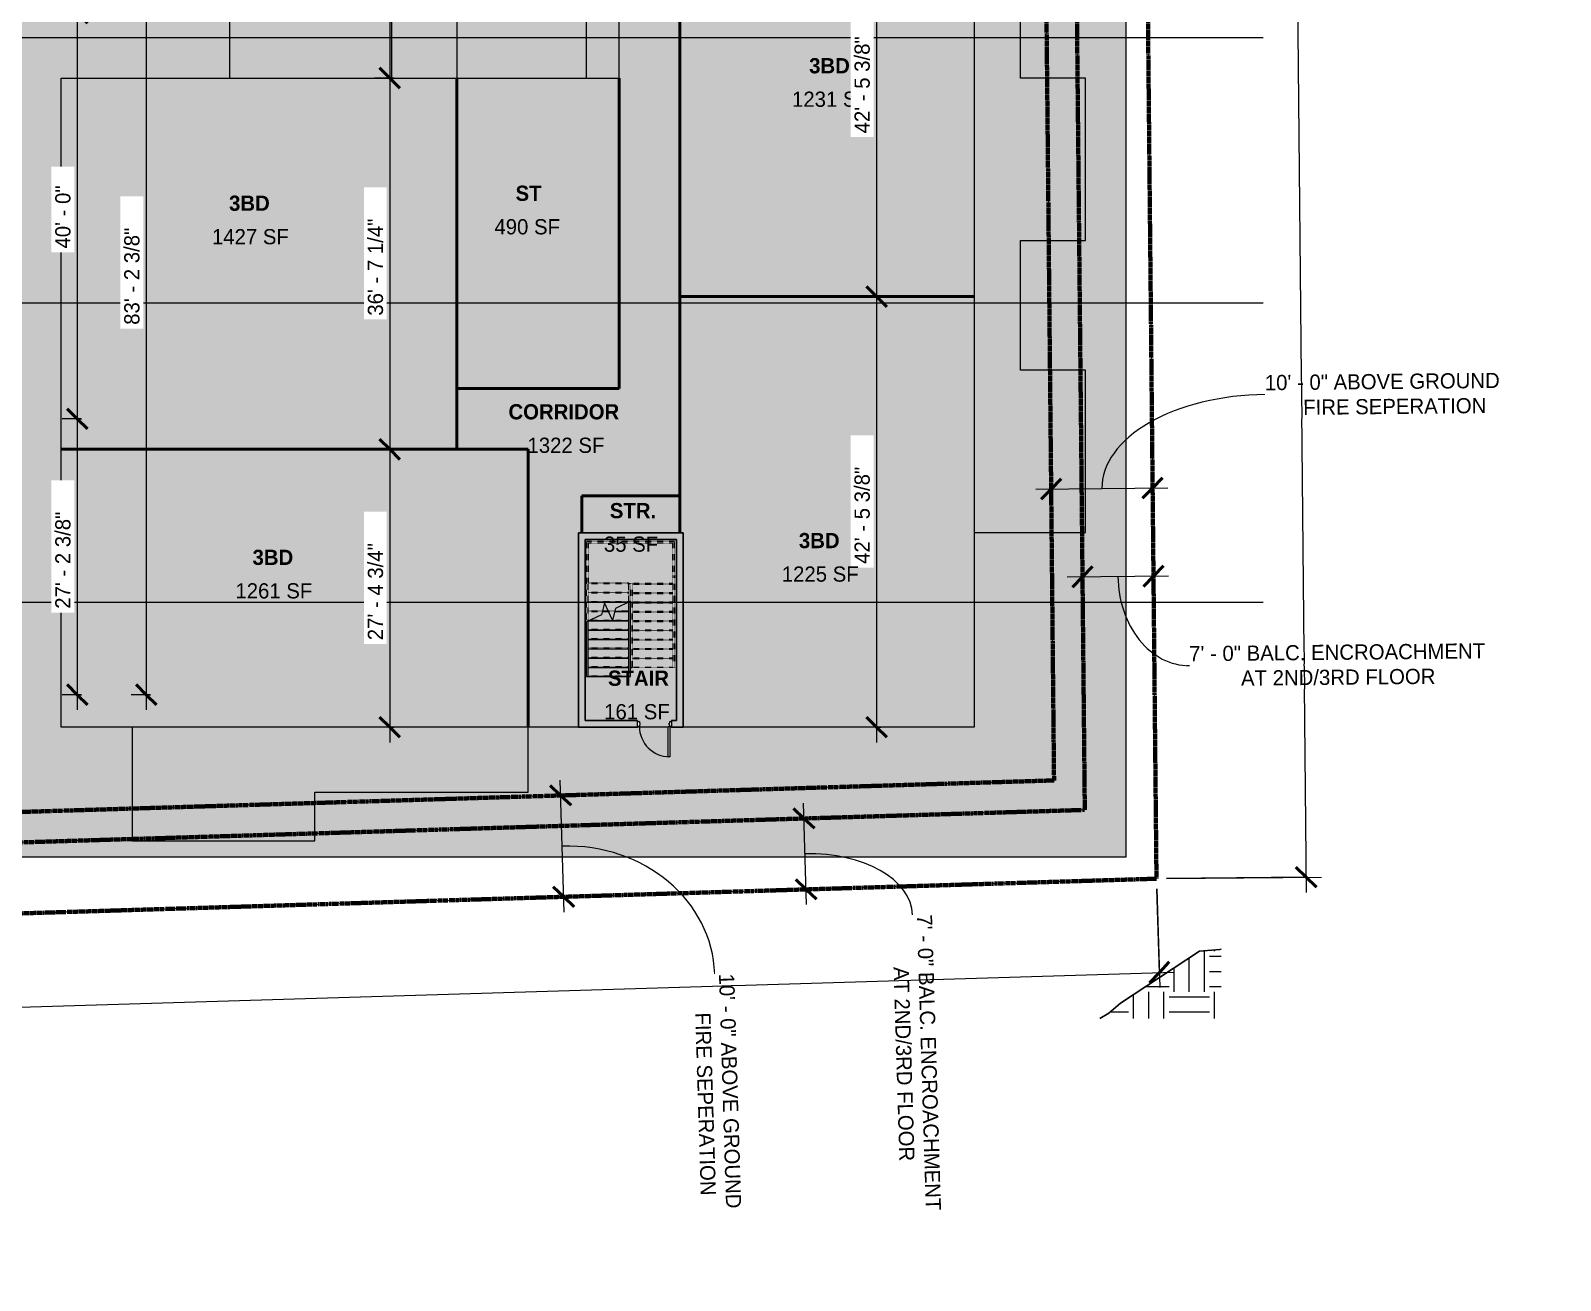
# Model space of a CAD drawing. Header units: inches. Extents: x -4501 to -113, y 9396 to 12816.
# Drawn here: x -1923 to -113, y 9396 to 10875 of the extents above; entities that cross this region are included whole.
import ezdxf

# ---------------------------------------------------------------- set-up
doc = ezdxf.new("R2010")
doc.units = ezdxf.units.IN
doc.header["$MEASUREMENT"] = 0
for name, pattern in [('Double Dash 3_8_', [1, 0.375, -0.125, 0.125, -0.125, 0.125, -0.125]), ('Grid Line 1_2_', [0.875, 0.5, -0.125, 0.125, -0.125]), ('Overhead 1_16_', [0.101562, 0.0625, -0.039062])]:
    doc.linetypes.add(name, pattern=pattern)
for name, color, linetype, lineweight in [('0-1', 7, 'Continuous', 5), ('0-2', 254, 'Continuous', 9), ('A-ANNO-DIMS', 211, 'Continuous', 9), ('A-ANNO-DIMS-192', 211, 'Continuous', 9), ('A-AREA-1', 213, 'Continuous', 50), ('A-AREA-IDEN', 2, 'Continuous', 9), ('A-AREA-PATT-1', 50, 'Continuous', 9), ('A-DOOR-1', 133, 'Continuous', 13), ('A-DOOR-2', 53, 'Continuous', 9), ('A-DOOR-FRAM-1', 133, 'Continuous', 13), ('A-FLOR-1', 10, 'Continuous', 5), ('A-FLOR-2', 243, 'Continuous', 5), ('A-FLOR-3', 9, 'Continuous', 5), ('A-FLOR-4', 53, 'Continuous', 9), ('A-WALL-1', 23, 'Continuous', 9), ('A-WALL-2', 253, 'Continuous', 25), ('C-PROP-LINE', 91, 'Double Dash 3_8_', 70), ('C-TOPO', 7, 'Continuous', 9), ('C-TOPO-1', 250, 'Continuous', 25), ('S-GRID-1', 1, 'Grid Line 1_2_', 9), ('S-STRS-1', 8, 'Continuous', 9), ('S-STRS-2', 55, 'Continuous', 5), ('S-STRS-3', 53, 'Continuous', 9), ('S-STRS-4', 53, 'Overhead 1_16_', 9), ('S-STRS-MBND-1', 53, 'Overhead 1_16_', 9), ('S-STRS-MBND-2', 53, 'Continuous', 9)]:
    doc.layers.add(name, color=color, linetype=linetype, lineweight=lineweight)
doc.layers.add('A-AREA-PATT-2', color=7, linetype='Continuous', lineweight=9, transparency=0.9)
doc.layers.add('A-AREA-PATT-3', color=50, linetype='Continuous', lineweight=9, transparency=0.9)
doc.styles.add('Century Gothic', font='ufonts.com_century-gothic.ttf', dxfattribs={"height": 18})
doc.styles.add('Century Gothic_B', font='GOTHICB.TTF', dxfattribs={"height": 18})
doc.dimstyles.new('OD__1_8__Tol__', dxfattribs={"dimscale": 12, "dimtxt": 18.795029, "dimasz": 2, "dimexe": 1.5, "dimexo": 1, "dimgap": 0.25, "dimtad": 1, "dimdec": 3, "dimrnd": 0.125, "dimzin": 3, "dimdsep": 46, "dimlunit": 4, "dimtxsty": 'Century Gothic', "dimblk1": 'OBLIQUE', "dimblk2": 'OBLIQUE', "dimsah": 1, "dimcen": 0.09, "dimdle": 1.5, "dimazin": 0, "dimtfac": 1, "dimtdec": 4, "dimtix": 1, "dimtmove": 0, "dimatfit": 3, "dimfxl": 1, "dimtvp": 1, "dimtfill": 1, "dimfrac": 2, "dimtolj": 1, "dimtzin": 0, "dimarcsym": 2})
doc.dimstyles.new('OD__1_8__Tol___1', dxfattribs={"dimscale": 12, "dimtxt": 18.795029, "dimasz": 2, "dimexe": 1.5, "dimexo": 1, "dimgap": 0.25, "dimtad": 1, "dimdec": 3, "dimrnd": 0.125, "dimzin": 3, "dimdsep": 46, "dimlunit": 4, "dimtxsty": 'Century Gothic', "dimblk1": 'OBLIQUE', "dimblk2": 'OBLIQUE', "dimsah": 1, "dimcen": 0.09, "dimdle": 1.5, "dimazin": 0, "dimtfac": 1, "dimtdec": 4, "dimtix": 1, "dimtmove": 1, "dimatfit": 3, "dimfxl": 1, "dimtvp": 1, "dimtfill": 1, "dimfrac": 2, "dimtolj": 1, "dimtzin": 0, "dimarcsym": 2})

# ---------------------------------------------------------------- blocks, each defined once
blk = doc.blocks.new('1750 Ox - Topography_rvt-1-FLOOR PLAN - 1ST FLOOR')
at = {"layer": 'C-TOPO'}
h = blk.add_hatch(dxfattribs=at)
h.set_pattern_fill('FP_1', color=256, style=0, pattern_type=2)
h.set_pattern_definition([(0, (0, 0), (48, 48), [48, -48]), (0, (0, 18), (48, 48), [48, -48]), (0, (0, 36), (48, 48), [48, -48]), (90, (6, 42), (-48, 48), [48, -48]), (90, (24, 42), (-48, 48), [48, -48]), (90, (42, 42), (-48, 48), [48, -48])])
h.paths.add_polyline_path([(-532.6, 9706.2), (-514.4, 9706.2), (-514.4, 9788.3), (-515.8, 9788.1), (-539.9, 9786), (-633.2, 9724.5), (-647, 9712.5), (-657.9, 9706.2), (-576.9, 9706.2)], flags=0)
for p, q in [((-633.2, 9724.5), (-539.9, 9786)), ((-515.8, 9788.1), (-539.9, 9786)), ((-514.4, 9788.3), (-515.8, 9788.1)), ((-647, 9712.5), (-633.2, 9724.5)), ((-647, 9712.5), (-657.9, 9706.2))]:
    blk.add_line(p, q, dxfattribs=at)
at = {"layer": 'C-TOPO-1'}
for p, q in [((-539.9, 9786), (-633.2, 9724.5)), ((-515.8, 9788.1), (-539.9, 9786)), ((-514.4, 9788.3), (-515.8, 9788.1)), ((-633.2, 9724.5), (-647, 9712.5)), ((-647, 9712.5), (-657.9, 9706.2))]:
    blk.add_line(p, q, dxfattribs=at)
blk = doc.blocks.new('Door-Passage-Single-Full_Lite - 1-1663330-FLOOR PLAN - 1ST FLOOR')
at = {"layer": 'A-DOOR-1'}
for p, q in [((16.25, -3.25), (18, -3.25)), ((16.25, -39.25), (16.25, -3.25)), ((18, -3.25), (18, -39.25)), ((18, -39.25), (16.25, -39.25))]:
    blk.add_line(p, q, dxfattribs=at)
at = {"layer": 'A-DOOR-2'}
blk.add_arc((18, -3.25), 36, 180, 270, dxfattribs=at)
at = {"layer": 'A-DOOR-FRAM-1'}
for p, q in [((-20, 2.5), (-18, 2.5)), ((-20, -3.25), (-20, 2.5)), ((-18, 2.5), (-18, 0.5625)), ((-18, 0.5625), (-17.375, 0.5625)), ((-17.375, 0.5625), (-17.375, -1.3125)), ((17.375, 0.5625), (18, 0.5625)), ((17.375, -1.3125), (17.375, 0.5625)), ((18, 2.5), (20, 2.5)), ((18, 0.5625), (18, 2.5)), ((20, 2.5), (20, -3.25)), ((-18, -3.25), (-20, -3.25)), ((-18, -1.3125), (-18, -3.25)), ((-17.375, -1.3125), (-18, -1.3125)), ((18, -1.3125), (17.375, -1.3125)), ((18, -3.25), (18, -1.3125)), ((20, -3.25), (18, -3.25))]:
    blk.add_line(p, q, dxfattribs=at)
blk = doc.blocks.new('1750 Ox - 2nd Phase_rvt-1-FLOOR PLAN - 1ST FLOOR')
at = {"layer": 'A-AREA-PATT-1'}
for points in [[(-1154.7, 10560.4), (-806.7, 10560.4), (-806.7, 11069.8), (-1154.7, 11069.8), (-1154.7, 10627)], [(-1447, 10379.8), (-1418.7, 10379.8), (-1418.7, 10819), (-1886.7, 10819), (-1886.7, 10379.8), (-1586.7, 10379.8)], [(-1334.3, 10451.8), (-1226.7, 10451.8), (-1226.7, 10819), (-1418.7, 10819), (-1418.7, 10451.8)], [(-806.7, 10051), (-806.7, 10560.4), (-1154.7, 10560.4), (-1154.7, 10281), (-1150.7, 10281), (-1150.7, 10051), (-980.7, 10051)], [(-1886.7, 10051), (-1334.3, 10051), (-1334.3, 10379.8), (-1886.7, 10379.8), (-1886.7, 10080.9)]]:
    blk.add_hatch(color=256, dxfattribs=at).paths.add_polyline_path(points, flags=0)
at = {"layer": 'A-AREA-PATT-2'}
blk.add_hatch(color=256, dxfattribs=at).paths.add_polyline_path([(-1270.7, 10281), (-1154.7, 10281), (-1154.7, 10324.6), (-1270.7, 10324.6)], flags=0)
h = blk.add_hatch(color=256, dxfattribs=at)
h.paths.add_polyline_path([(-1167.3, 10055), (-1167.3, 10055.8), (-1166.7, 10055.8), (-1166.7, 10057.7), (-1164.7, 10057.7), (-1164.7, 10059), (-1158.7, 10059), (-1158.7, 10273), (-1266.7, 10273), (-1266.7, 10059), (-1204.7, 10059), (-1204.7, 10057.7), (-1202.7, 10057.7), (-1202.7, 10055.8), (-1202.1, 10055.8), (-1202.1, 10055), (-1167.6, 10055)], flags=0)
h.paths.add_polyline_path([(-1262.8, 10110.8), (-1265.2, 10110.8), (-1265.2, 10175.7), (-1247.3, 10184), (-1243.9, 10198), (-1234.4, 10177.6), (-1231, 10191.6), (-1213.2, 10199.9), (-1213.2, 10110.8), (-1215.2, 10110.8)], flags=0)
at = {"layer": 'A-AREA-PATT-3'}
blk.add_hatch(color=256, dxfattribs=at).paths.add_polyline_path([(-1334.3, 10051), (-1274.7, 10051), (-1274.7, 10281), (-1270.7, 10281), (-1270.7, 10324.6), (-1154.7, 10324.6), (-1154.7, 11858.6), (-1274.7, 11858.6), (-1274.7, 11896.6), (-1350.3, 11896.6), (-1350.3, 11719), (-1466.7, 11719), (-1466.7, 11647), (-1322.7, 11647), (-1322.7, 11582.6), (-1226.7, 11582.6), (-1226.7, 10451.8), (-1418.7, 10451.8), (-1418.7, 10379.8), (-1334.3, 10379.8), (-1334.3, 10059)], flags=0)
at = {"layer": 'A-FLOR-1'}
h = blk.add_hatch(color=256, dxfattribs=at)
h.paths.add_polyline_path([(-1202.7, 10051), (-1168.5, 10051), (-1168.5, 10052), (-1166.7, 10052), (-1166.7, 10053.9), (-1167.3, 10053.9), (-1167.3, 10055), (-1202.1, 10055), (-1202.1, 10053.9), (-1202.7, 10053.9), (-1202.7, 10052), (-1204.7, 10052), (-1204.7, 10051)], flags=0)
h.paths.add_polyline_path([(-1166.7, 10051), (-1164.7, 10051), (-1164.7, 10052), (-1166.7, 10052)], flags=0)
h.paths.add_polyline_path([(-1202.1, 12084.6), (-1167.3, 12084.6), (-1167.3, 12085.7), (-1166.7, 12085.7), (-1166.7, 12087.6), (-1168.5, 12087.6), (-1168.5, 12088.6), (-1204.7, 12088.6), (-1204.7, 12087.6), (-1202.7, 12087.6), (-1202.7, 12085.7), (-1202.1, 12085.7)], flags=0)
h.paths.add_polyline_path([(-1166.7, 12087.6), (-1164.7, 12087.6), (-1164.7, 12088.6), (-1166.7, 12088.6)], flags=0)
at = {"layer": 'A-FLOR-2'}
h = blk.add_hatch(color=256, dxfattribs=at)
h.paths.add_polyline_path([(-1800.8, 9916.4), (-1586.7, 9916.4), (-1586.7, 9974.2), (-1334.3, 9974.2), (-1334.3, 10051), (-1802.7, 10051), (-1802.7, 9916.4)], flags=0)
h.paths.add_polyline_path([(-674.9, 10281.4), (-674.9, 10473.4), (-751.7, 10473.4), (-751.7, 10627), (-674.9, 10627), (-674.9, 10819), (-751.7, 10819), (-751.7, 11068.4), (-674.9, 11068.4), (-674.9, 11260.4), (-751.7, 11260.4), (-751.7, 11579.2), (-674.9, 11579.2), (-674.9, 11771.2), (-806.7, 11771.2), (-806.7, 10281.4), (-751.7, 10281.4)], flags=0)
h.paths.add_polyline_path([(-1687.5, 10819), (-1495.5, 10819), (-1495.5, 10931.7), (-1687.5, 10931.7)], flags=0)
h.paths.add_polyline_path([(-1265.1, 10819), (-1265.1, 10931.7), (-1418.7, 10931.7), (-1418.7, 10819)], flags=0)
h.paths.add_polyline_path([(-1514.7, 11164.6), (-1322.7, 11164.6), (-1322.7, 11277.3), (-1514.7, 11277.3)], flags=0)
h.paths.add_polyline_path([(-1166.7, 12088.6), (-711.9, 12088.6), (-711.9, 12220.4), (-903.9, 12220.4), (-903.9, 12143.6), (-1274.7, 12143.6), (-1274.7, 12088.6), (-1168.5, 12088.6), (-1168.5, 12123.6), (-1166.7, 12123.6), (-1166.7, 12104.6)], flags=0)
h.paths.add_polyline_path([(-1743.9, 12088.6), (-1551.9, 12088.6), (-1551.9, 12220.4), (-1743.9, 12220.4), (-1743.9, 12117.4)], flags=0)
at = {"layer": 'A-FLOR-3'}
h = blk.add_hatch(color=256, dxfattribs=at)
h.paths.add_polyline_path([(-1913.3, 9897.4), (-626.7, 9897.4), (-626.7, 12088.6), (-806.7, 12088.6), (-806.7, 11771.2), (-674.9, 11771.2), (-674.9, 11579.2), (-751.7, 11579.2), (-751.7, 11260.4), (-674.9, 11260.4), (-674.9, 11068.4), (-751.7, 11068.4), (-751.7, 10819), (-674.9, 10819), (-674.9, 10627), (-751.7, 10627), (-751.7, 10473.4), (-674.9, 10473.4), (-674.9, 10281.4), (-806.7, 10281.4), (-806.7, 10051), (-1166.7, 10051), (-1166.7, 10016), (-1168.5, 10016), (-1168.5, 10051), (-1334.3, 10051), (-1334.3, 9974.2), (-1586.7, 9974.2), (-1586.7, 9916.4), (-1802.7, 9916.4), (-1802.7, 10051), (-1886.7, 10051), (-1886.7, 10819), (-1687.5, 10819), (-1687.5, 10931.7), (-1495.5, 10931.7), (-1495.5, 10819), (-1418.7, 10819), (-1418.7, 10931.7), (-1265.1, 10931.7), (-1265.1, 10819), (-1226.7, 10819), (-1226.7, 11279.8), (-1886.7, 11279.8), (-1886.7, 12088.6), (-1941.2, 12088.6), (-1941.2, 9897.4)], flags=0)
h.paths.add_polyline_path([(-1322.7, 11164.6), (-1514.7, 11164.6), (-1514.7, 11277.3), (-1322.7, 11277.3)], flags=0)
at = {"layer": 'A-WALL-1'}
for points in [[(-1266.7, 10059), (-1266.7, 10281), (-1274.7, 10281), (-1274.7, 10059)], [(-1213.8, 10273), (-1150.7, 10273), (-1150.7, 10281), (-1266.7, 10281), (-1266.7, 10273)], [(-1150.7, 10059), (-1150.7, 10273), (-1158.7, 10273), (-1158.7, 10059)]]:
    blk.add_hatch(color=256, dxfattribs=at).paths.add_polyline_path(points, flags=0)
h = blk.add_hatch(color=256, dxfattribs=at)
h.paths.add_polyline_path([(-1150.7, 10051), (-1150.7, 10059), (-1164.7, 10059), (-1164.7, 10051), (-1158.7, 10051)], flags=0)
h.paths.add_polyline_path([(-1266.7, 10051), (-1204.7, 10051), (-1204.7, 10059), (-1274.7, 10059), (-1274.7, 10051)], flags=0)
at = {"layer": 'S-STRS-1'}
blk.add_hatch(color=256, dxfattribs=at).paths.add_polyline_path([(-1265.2, 10110.8), (-1263.2, 10110.8), (-1263.2, 10176.6), (-1265.2, 10175.7), (-1265.2, 10121.8)], flags=0)
at = {"layer": 'S-STRS-2'}
h = blk.add_hatch(color=256, dxfattribs=at)
h.paths.add_polyline_path([(-1231, 10187.8), (-1215.2, 10187.8), (-1215.2, 10198.8), (-1215.6, 10198.8), (-1231, 10191.6), (-1231.9, 10187.8)], flags=0)
h.paths.add_polyline_path([(-1243.9, 10187.8), (-1239.2, 10187.8), (-1243.9, 10198), (-1246.4, 10187.8)], flags=0)
for points in [[(-1215.2, 10198.8), (-1215.2, 10199), (-1215.6, 10198.8)], [(-1213.8, 10110.8), (-1213.2, 10110.8), (-1213.2, 10199.9), (-1215.2, 10199), (-1215.2, 10110.8)], [(-1263.2, 10165.8), (-1215.2, 10165.8), (-1215.2, 10176.8), (-1262.8, 10176.8), (-1263.2, 10176.6), (-1263.2, 10168.6)], [(-1231.9, 10176.8), (-1215.2, 10176.8), (-1215.2, 10187.8), (-1231.9, 10187.8), (-1234.4, 10177.6), (-1239.2, 10187.8), (-1246.4, 10187.8), (-1247.3, 10184), (-1262.8, 10176.8), (-1234, 10176.8)], [(-1215.2, 10154.8), (-1215.2, 10165.8), (-1263.2, 10165.8), (-1263.2, 10154.8), (-1262.8, 10154.8)], [(-1262.8, 10143.8), (-1215.2, 10143.8), (-1215.2, 10154.8), (-1263.2, 10154.8), (-1263.2, 10143.8)], [(-1262.8, 10132.8), (-1215.2, 10132.8), (-1215.2, 10143.8), (-1263.2, 10143.8), (-1263.2, 10132.8)], [(-1262.8, 10121.8), (-1215.2, 10121.8), (-1215.2, 10132.8), (-1263.2, 10132.8), (-1263.2, 10121.8)], [(-1262.8, 10110.8), (-1215.2, 10110.8), (-1215.2, 10121.8), (-1263.2, 10121.8), (-1263.2, 10110.8)]]:
    blk.add_hatch(color=256, dxfattribs=at).paths.add_polyline_path(points, flags=0)
at = {"layer": 'A-AREA-1'}
for p, q in [((-1154.7, 10480.6), (-1154.7, 11032.6)), ((-1418.7, 10379.8), (-1418.7, 10819)), ((-1226.7, 10819), (-1226.7, 10451.8)), ((-806.7, 10560.4), (-1154.7, 10560.4)), ((-1154.7, 10281), (-1154.7, 10480.6)), ((-1226.7, 10451.8), (-1418.7, 10451.8)), ((-1886.7, 10379.8), (-1334.3, 10379.8)), ((-1334.3, 10379.8), (-1334.3, 10051)), ((-1270.7, 10281), (-1270.7, 10324.6)), ((-1270.7, 10324.6), (-1154.7, 10324.6))]:
    blk.add_line(p, q, dxfattribs=at)
at = {"layer": 'A-FLOR-4'}
for p, q in [((-626.7, 9897.4), (-626.7, 12088.6)), ((-806.7, 11771.2), (-806.7, 10281.4)), ((-1226.7, 10819), (-1226.7, 11279.8)), ((-751.7, 10819), (-751.7, 11068.4)), ((-1687.5, 10931.7), (-1687.5, 10819)), ((-1495.5, 10819), (-1495.5, 10931.7)), ((-1418.7, 10931.7), (-1418.7, 10819)), ((-1265.1, 10819), (-1265.1, 10931.7)), ((-1886.7, 10051), (-1886.7, 10819)), ((-1886.7, 10819), (-1687.5, 10819)), ((-1687.5, 10819), (-1495.5, 10819)), ((-1495.5, 10819), (-1418.7, 10819)), ((-1418.7, 10819), (-1265.1, 10819)), ((-1265.1, 10819), (-1226.7, 10819)), ((-674.9, 10819), (-751.7, 10819)), ((-674.9, 10627), (-674.9, 10819)), ((-751.7, 10473.4), (-751.7, 10627)), ((-751.7, 10627), (-674.9, 10627)), ((-674.9, 10473.4), (-751.7, 10473.4)), ((-674.9, 10281.4), (-674.9, 10473.4)), ((-806.7, 10281.4), (-674.9, 10281.4)), ((-806.7, 10281.4), (-806.7, 10051)), ((-1802.7, 10051), (-1886.7, 10051)), ((-1334.3, 10051), (-1802.7, 10051)), ((-1802.7, 10051), (-1802.7, 9916.4)), ((-1334.3, 9974.2), (-1334.3, 10051)), ((-1274.7, 10051), (-1334.3, 10051)), ((-1168.5, 10051), (-1204.7, 10051)), ((-1164.7, 10051), (-1166.7, 10051)), ((-806.7, 10051), (-1150.7, 10051)), ((-1586.7, 9916.4), (-1586.7, 9974.2)), ((-1586.7, 9974.2), (-1334.3, 9974.2)), ((-1802.7, 9916.4), (-1586.7, 9916.4)), ((-1941.2, 9897.4), (-626.7, 9897.4))]:
    blk.add_line(p, q, dxfattribs=at)
at = {"layer": 'A-WALL-2'}
for p, q in [((-1274.7, 10281), (-1274.7, 10059)), ((-1266.7, 10281), (-1274.7, 10281)), ((-1150.7, 10281), (-1266.7, 10281)), ((-1266.7, 10059), (-1266.7, 10273)), ((-1266.7, 10273), (-1158.7, 10273)), ((-1158.7, 10273), (-1158.7, 10059)), ((-1150.7, 10273), (-1150.7, 10281)), ((-1150.7, 10059), (-1150.7, 10273)), ((-1274.7, 10059), (-1274.7, 10051)), ((-1274.7, 10051), (-1204.7, 10051)), ((-1204.7, 10059), (-1266.7, 10059)), ((-1204.7, 10057.7), (-1204.7, 10059)), ((-1204.7, 10051), (-1204.7, 10052)), ((-1158.7, 10059), (-1164.7, 10059)), ((-1164.7, 10059), (-1164.7, 10057.7)), ((-1164.7, 10052), (-1164.7, 10051)), ((-1164.7, 10051), (-1150.7, 10051)), ((-1150.7, 10051), (-1150.7, 10059))]:
    blk.add_line(p, q, dxfattribs=at)
at = {"layer": 'S-STRS-3'}
for p, q in [((-1215.6, 10198.8), (-1215.2, 10198.8)), ((-1215.2, 10198.8), (-1215.2, 10199)), ((-1215.2, 10187.8), (-1215.2, 10198.8)), ((-1213.2, 10110.8), (-1213.2, 10199.9)), ((-1265.2, 10110.8), (-1265.2, 10175.7)), ((-1263.2, 10165.8), (-1263.2, 10176.6)), ((-1262.8, 10176.8), (-1215.2, 10176.8)), ((-1246.4, 10187.8), (-1239.2, 10187.8)), ((-1231.9, 10187.8), (-1215.2, 10187.8)), ((-1215.2, 10176.8), (-1215.2, 10187.8)), ((-1215.2, 10165.8), (-1215.2, 10176.8)), ((-1263.2, 10154.8), (-1263.2, 10165.8)), ((-1263.2, 10165.8), (-1215.2, 10165.8)), ((-1263.2, 10143.8), (-1263.2, 10154.8)), ((-1263.2, 10154.8), (-1215.2, 10154.8)), ((-1215.2, 10154.8), (-1215.2, 10165.8)), ((-1215.2, 10143.8), (-1215.2, 10154.8)), ((-1263.2, 10132.8), (-1263.2, 10143.8)), ((-1263.2, 10143.8), (-1215.2, 10143.8)), ((-1215.2, 10132.8), (-1215.2, 10143.8)), ((-1263.2, 10121.8), (-1263.2, 10132.8)), ((-1263.2, 10132.8), (-1215.2, 10132.8)), ((-1263.2, 10110.8), (-1263.2, 10121.8)), ((-1263.2, 10121.8), (-1215.2, 10121.8)), ((-1215.2, 10121.8), (-1215.2, 10132.8)), ((-1215.2, 10110.8), (-1215.2, 10121.8)), ((-1265.2, 10110.8), (-1263.2, 10110.8)), ((-1263.2, 10110.8), (-1215.2, 10110.8)), ((-1215.2, 10110.8), (-1213.2, 10110.8))]:
    blk.add_line(p, q, dxfattribs=at)
at = {"layer": 'S-STRS-4'}
for p, q in [((-1260.6, 10177.8), (-1234.5, 10177.8)), ((-1246.2, 10188.8), (-1239.6, 10188.8)), ((-1234.4, 10177.8), (-1215.2, 10177.8)), ((-1231.7, 10188.8), (-1215.2, 10188.8)), ((-1263.2, 10166.8), (-1215.2, 10166.8)), ((-1263.2, 10155.8), (-1215.2, 10155.8)), ((-1263.2, 10144.8), (-1215.2, 10144.8)), ((-1263.2, 10133.8), (-1215.2, 10133.8)), ((-1263.2, 10122.8), (-1215.2, 10122.8)), ((-1263.2, 10111.8), (-1215.2, 10111.8))]:
    blk.add_line(p, q, dxfattribs=at)
at = {"layer": 'S-STRS-MBND-1'}
for p, q in [((-1161.2, 10270.8), (-1265.2, 10270.8)), ((-1265.2, 10270.8), (-1265.2, 10222.1)), ((-1163.2, 10268.8), (-1263.2, 10268.8)), ((-1263.2, 10268.8), (-1263.2, 10222.1)), ((-1163.2, 10230.5), (-1163.2, 10268.8)), ((-1161.2, 10230.5), (-1161.2, 10270.8)), ((-1163.2, 10230.5), (-1163.2, 10121.8)), ((-1161.2, 10230.5), (-1161.2, 10121.8)), ((-1265.2, 10175.7), (-1265.2, 10222.1)), ((-1263.2, 10176.6), (-1263.2, 10222.1)), ((-1263.2, 10221.8), (-1215.2, 10221.8)), ((-1263.2, 10220.8), (-1215.2, 10220.8)), ((-1263.2, 10210.8), (-1215.2, 10210.8)), ((-1263.2, 10209.8), (-1215.2, 10209.8)), ((-1215.2, 10220.8), (-1215.2, 10218.8)), ((-1215.2, 10220.8), (-1213.2, 10220.8)), ((-1215.2, 10218.8), (-1215.2, 10220.8)), ((-1215.2, 10199), (-1215.2, 10218.8)), ((-1211.2, 10220.8), (-1213.2, 10220.8)), ((-1213.2, 10218.8), (-1213.2, 10121.8)), ((-1213.2, 10199.9), (-1213.2, 10218.8)), ((-1211.2, 10220.8), (-1211.2, 10121.8)), ((-1163.2, 10220.8), (-1211.2, 10220.8)), ((-1163.2, 10219.8), (-1211.2, 10219.8)), ((-1163.2, 10209.8), (-1211.2, 10209.8)), ((-1263.2, 10199.8), (-1215.2, 10199.8)), ((-1263.2, 10198.8), (-1215.6, 10198.8)), ((-1163.2, 10208.8), (-1211.2, 10208.8)), ((-1163.2, 10198.8), (-1211.2, 10198.8)), ((-1163.2, 10197.8), (-1211.2, 10197.8)), ((-1263.2, 10188.8), (-1246.2, 10188.8)), ((-1263.2, 10187.8), (-1246.4, 10187.8)), ((-1263.2, 10177.8), (-1260.6, 10177.8)), ((-1263.2, 10176.8), (-1262.8, 10176.8)), ((-1239.6, 10188.8), (-1231.7, 10188.8)), ((-1239.2, 10187.8), (-1231.9, 10187.8)), ((-1234.5, 10177.8), (-1234.4, 10177.8)), ((-1163.2, 10187.8), (-1211.2, 10187.8)), ((-1163.2, 10186.8), (-1211.2, 10186.8)), ((-1163.2, 10176.8), (-1211.2, 10176.8)), ((-1163.2, 10175.8), (-1211.2, 10175.8)), ((-1163.2, 10165.8), (-1211.2, 10165.8)), ((-1163.2, 10164.8), (-1211.2, 10164.8)), ((-1163.2, 10154.8), (-1211.2, 10154.8)), ((-1163.2, 10153.8), (-1211.2, 10153.8)), ((-1163.2, 10143.8), (-1211.2, 10143.8)), ((-1163.2, 10142.8), (-1211.2, 10142.8)), ((-1213.2, 10121.8), (-1211.2, 10121.8)), ((-1163.2, 10132.8), (-1211.2, 10132.8)), ((-1163.2, 10131.8), (-1211.2, 10131.8)), ((-1163.2, 10121.8), (-1211.2, 10121.8)), ((-1163.2, 10121.8), (-1161.2, 10121.8))]:
    blk.add_line(p, q, dxfattribs=at)
at = {"layer": 'S-STRS-MBND-2'}
for p, q in [((-1243.9, 10198), (-1247.3, 10184)), ((-1234.4, 10177.6), (-1243.9, 10198)), ((-1231, 10191.6), (-1234.4, 10177.6)), ((-1213.2, 10199.9), (-1231, 10191.6)), ((-1247.3, 10184), (-1265.2, 10175.7))]:
    blk.add_line(p, q, dxfattribs=at)
at = {"layer": '0-2'}
blk.add_blockref('Door-Passage-Single-Full_Lite - 1-1663330-FLOOR PLAN - 1ST FLOOR', (-1184.7, 10055.2), dxfattribs=at)
blk = doc.blocks.new('Family - ___-1749192-FLOOR PLAN - 1ST FLOOR')
at = {"layer": 'C-PROP-LINE'}
for p, q in [((-614.5, 12268.6), (-590.8, 9871.7)), ((-697.7, 12184.6), (-675.6, 9953.1)), ((-733.1, 12124.6), (-712, 9988)), ((-3866.8, 9891.7), (-712, 9988)), ((-3926.7, 9853.8), (-675.6, 9953.1)), ((-3986.6, 9768), (-590.8, 9871.7))]:
    blk.add_line(p, q, dxfattribs=at)
blk = doc.blocks.new('DIMBLOCK10-FLOOR PLAN - 1ST FLOOR')
at = {"layer": 'A-ANNO-DIMS-192', "lineweight": 50}
for p, q in [((-1786.1, 11087.8), (-1798.1, 11099.8)), ((-1786.1, 11087.8), (-1774.1, 11075.8)), ((-1786.1, 10089.4), (-1798.1, 10101.4)), ((-1786.1, 10089.4), (-1774.1, 10077.4))]:
    blk.add_line(p, q, dxfattribs=at)
at = {"layer": 'A-ANNO-DIMS-192'}
for p, q in [((-1781.1, 11087.8), (-1804.1, 11087.8)), ((-1786.1, 11087.8), (-1786.1, 10071.4)), ((-1786.1, 11087.8), (-1781.1, 11087.8)), ((-1781.1, 10089.4), (-1804.1, 10089.4)), ((-1786.1, 10089.4), (-1781.1, 10089.4))]:
    blk.add_line(p, q, dxfattribs=at)
at = {"layer": 'A-ANNO-DIMS-192', "color": 0, "insert": (-1812.2, 10527.1), "char_height": 18, "width": 147.496, "attachment_point": 1, "rotation": 90, "line_spacing_factor": 0.984502, "style": 'Century Gothic', "bg_fill": 3, "box_fill_scale": 1.25, "bg_fill_color": 256, "bg_fill_true_color": 13158600, "bg_fill_transparency": 0}
blk.add_mtext('83\' - 2 3/8"', dxfattribs=at)
blk = doc.blocks.new('_Oblique')
at = {"color": 0, "linetype": 'ByBlock', "lineweight": -2}
blk.add_line((-0.5, -0.5), (0.5, 0.5), dxfattribs=at)
blk = doc.blocks.new('DIMBLOCK14-FLOOR PLAN - 1ST FLOOR')
at = {"layer": 'A-ANNO-DIMS-192', "lineweight": 50}
for p, q in [((-1867.8, 10895.8), (-1879.8, 10907.8)), ((-1867.8, 10895.8), (-1855.8, 10883.8)), ((-1867.8, 10415.8), (-1879.8, 10427.8)), ((-1867.8, 10415.8), (-1855.8, 10403.8))]:
    blk.add_line(p, q, dxfattribs=at)
at = {"layer": 'A-ANNO-DIMS-192'}
for p, q in [((-1862.8, 10895.8), (-1885.8, 10895.8)), ((-1867.8, 10895.8), (-1867.8, 10415.8)), ((-1867.8, 10895.8), (-1862.8, 10895.8)), ((-1862.8, 10415.8), (-1885.8, 10415.8)), ((-1867.8, 10415.8), (-1862.8, 10415.8))]:
    blk.add_line(p, q, dxfattribs=at)
at = {"layer": 'A-ANNO-DIMS-192', "color": 0, "insert": (-1893.8, 10617.3), "char_height": 18, "width": 92.364, "attachment_point": 1, "rotation": 90, "line_spacing_factor": 0.984502, "style": 'Century Gothic', "bg_fill": 3, "box_fill_scale": 1.25, "bg_fill_color": 256, "bg_fill_true_color": 13158600, "bg_fill_transparency": 0}
blk.add_mtext('40\' - 0"', dxfattribs=at)
blk = doc.blocks.new('DIMBLOCK15-FLOOR PLAN - 1ST FLOOR')
at = {"layer": 'A-ANNO-DIMS-192', "lineweight": 50}
for p, q in [((-1867.8, 10415.8), (-1879.8, 10427.8)), ((-1867.8, 10415.8), (-1855.8, 10403.8)), ((-1867.8, 10089.4), (-1879.8, 10101.4)), ((-1867.8, 10089.4), (-1855.8, 10077.4))]:
    blk.add_line(p, q, dxfattribs=at)
at = {"layer": 'A-ANNO-DIMS-192'}
for p, q in [((-1862.8, 10415.8), (-1885.8, 10415.8)), ((-1867.8, 10415.8), (-1867.8, 10071.4)), ((-1867.8, 10415.8), (-1862.8, 10415.8)), ((-1862.8, 10089.4), (-1885.8, 10089.4)), ((-1867.8, 10089.4), (-1862.8, 10089.4))]:
    blk.add_line(p, q, dxfattribs=at)
at = {"layer": 'A-ANNO-DIMS-192', "color": 0, "insert": (-1893.8, 10191.1), "char_height": 18, "width": 147.496, "attachment_point": 1, "rotation": 90, "line_spacing_factor": 0.984502, "style": 'Century Gothic', "bg_fill": 3, "box_fill_scale": 1.25, "bg_fill_color": 256, "bg_fill_true_color": 13158600, "bg_fill_transparency": 0}
blk.add_mtext('27\' - 2 3/8"', dxfattribs=at)
blk = doc.blocks.new('DIMBLOCK16-FLOOR PLAN - 1ST FLOOR')
at = {"layer": 'A-ANNO-DIMS-192'}
for p, q in [((-1004.8, 9841), (-1008.5, 9961)), ((-1012.9, 9942.8), (-989.9, 9943.5)), ((-1007.9, 9943), (-1012.9, 9942.8)), ((-1010.3, 9858.9), (-987.4, 9859.6)), ((-1005.4, 9859), (-1010.3, 9858.9))]:
    blk.add_line(p, q, dxfattribs=at)
at = {"layer": 'A-ANNO-DIMS-192', "lineweight": 50}
for p, q in [((-1007.9, 9943), (-1020.3, 9954.6)), ((-1007.9, 9943), (-995.6, 9931.4)), ((-1005.4, 9859), (-1017.7, 9870.7)), ((-1005.4, 9859), (-993, 9847.4))]:
    blk.add_line(p, q, dxfattribs=at)
at = {"layer": 'A-ANNO-DIMS-192'}
blk.add_ellipse((-1004.3, 9825.1), major_axis=(124.9, 3.8), ratio=0.608086, start_param=0, end_param=1.570796, dxfattribs=at)
at = {"layer": 'A-ANNO-DIMS-192', "color": 0, "insert": (-884, 9767.7), "char_height": 18, "width": 281.746, "attachment_point": 1, "rotation": 271.7492, "line_spacing_factor": 0.984502, "style": 'Century Gothic', "bg_fill": 3, "box_fill_scale": 1.25, "bg_fill_color": 256, "bg_fill_true_color": 13158600, "bg_fill_transparency": 0}
blk.add_mtext('AT 2ND/3RD FLOOR', dxfattribs=at)
at = {"layer": 'A-ANNO-DIMS-192', "color": 0, "insert": (-856.4, 9829.6), "char_height": 18, "width": 428.169, "attachment_point": 1, "rotation": 271.7492, "line_spacing_factor": 0.984502, "style": 'Century Gothic', "bg_fill": 3, "box_fill_scale": 1.25, "bg_fill_color": 256, "bg_fill_true_color": 13158600, "bg_fill_transparency": 0}
blk.add_mtext('7\' - 0" BALC. ENCROACHMENT', dxfattribs=at)
blk = doc.blocks.new('DIMBLOCK17-FLOOR PLAN - 1ST FLOOR')
at = {"layer": 'A-ANNO-DIMS-192', "lineweight": 50}
for p, q in [((-1295.8, 9970.2), (-1308.2, 9981.8)), ((-1295.8, 9970.2), (-1283.4, 9958.6)), ((-1292.1, 9850.3), (-1304.5, 9861.9)), ((-1292.1, 9850.3), (-1279.8, 9838.6))]:
    blk.add_line(p, q, dxfattribs=at)
at = {"layer": 'A-ANNO-DIMS-192'}
for p, q in [((-1291.6, 9832.3), (-1296.4, 9988.2)), ((-1300.8, 9970.1), (-1277.8, 9970.8)), ((-1295.8, 9970.2), (-1300.8, 9970.1)), ((-1297.1, 9850.1), (-1274.2, 9850.8)), ((-1292.1, 9850.3), (-1297.1, 9850.1))]:
    blk.add_line(p, q, dxfattribs=at)
blk.add_ellipse((-1289.2, 9753.6), major_axis=(175.7, 5.4), ratio=0.891651, start_param=0, end_param=1.570796, dxfattribs=at)
at = {"layer": 'A-ANNO-DIMS-192', "color": 0, "insert": (-1118.6, 9713.7), "char_height": 18, "width": 236.996, "attachment_point": 1, "rotation": 271.7492, "line_spacing_factor": 0.984502, "style": 'Century Gothic', "bg_fill": 3, "box_fill_scale": 1.25, "bg_fill_color": 256, "bg_fill_true_color": 13158600, "bg_fill_transparency": 0}
blk.add_mtext('FIRE SEPERATION', dxfattribs=at)
at = {"layer": 'A-ANNO-DIMS-192', "color": 0, "insert": (-1090.5, 9759.7), "char_height": 18, "width": 345.113, "attachment_point": 1, "rotation": 271.7492, "line_spacing_factor": 0.984502, "style": 'Century Gothic', "bg_fill": 3, "box_fill_scale": 1.25, "bg_fill_color": 256, "bg_fill_true_color": 13158600, "bg_fill_transparency": 0}
blk.add_mtext('10\' - 0" ABOVE GROUND', dxfattribs=at)
blk = doc.blocks.new('DIMBLOCK18-FLOOR PLAN - 1ST FLOOR')
at = {"layer": 'A-ANNO-DIMS-192'}
for p, q in [((-696.4, 10228.7), (-576.4, 10229.9)), ((-678.4, 10233.8), (-678.2, 10210.9)), ((-678.4, 10228.9), (-678.4, 10233.8)), ((-594.4, 10234.7), (-594.2, 10211.7)), ((-594.4, 10229.7), (-594.4, 10234.7))]:
    blk.add_line(p, q, dxfattribs=at)
at = {"layer": 'A-ANNO-DIMS-192', "lineweight": 50}
for p, q in [((-678.4, 10228.9), (-690.3, 10216.7)), ((-678.4, 10228.9), (-666.5, 10241)), ((-594.4, 10229.7), (-606.3, 10217.6)), ((-594.4, 10229.7), (-582.5, 10241.8))]:
    blk.add_line(p, q, dxfattribs=at)
at = {"layer": 'A-ANNO-DIMS-192'}
blk.add_ellipse((-553, 10230.1), major_axis=(-1.1, 106.2), ratio=0.785129, start_param=1.570796, end_param=3.141593, dxfattribs=at)
at = {"layer": 'A-ANNO-DIMS-192', "color": 0, "insert": (-490.9, 10118), "char_height": 18, "width": 281.746, "attachment_point": 1, "rotation": 0.5667, "line_spacing_factor": 0.984502, "style": 'Century Gothic', "bg_fill": 3, "box_fill_scale": 1.25, "bg_fill_color": 256, "bg_fill_true_color": 13158600, "bg_fill_transparency": 0}
blk.add_mtext('AT 2ND/3RD FLOOR', dxfattribs=at)
at = {"layer": 'A-ANNO-DIMS-192', "color": 0, "insert": (-552.2, 10146.9), "char_height": 18, "width": 428.169, "attachment_point": 1, "rotation": 0.5667, "line_spacing_factor": 0.984502, "style": 'Century Gothic', "bg_fill": 3, "box_fill_scale": 1.25, "bg_fill_color": 256, "bg_fill_true_color": 13158600, "bg_fill_transparency": 0}
blk.add_mtext('7\' - 0" BALC. ENCROACHMENT', dxfattribs=at)
blk = doc.blocks.new('DIMBLOCK19-FLOOR PLAN - 1ST FLOOR')
at = {"layer": 'A-ANNO-DIMS-192', "lineweight": 50}
for p, q in [((-715.4, 10332.7), (-703.5, 10344.9)), ((-595.4, 10333.9), (-583.5, 10346.1)), ((-715.4, 10332.7), (-727.3, 10320.6)), ((-595.4, 10333.9), (-607.3, 10321.8))]:
    blk.add_line(p, q, dxfattribs=at)
at = {"layer": 'A-ANNO-DIMS-192'}
for p, q in [((-715.4, 10337.7), (-715.2, 10314.7)), ((-715.4, 10332.7), (-715.4, 10337.7)), ((-595.5, 10338.9), (-595.2, 10315.9)), ((-595.4, 10333.9), (-595.5, 10338.9)), ((-733.4, 10332.6), (-577.4, 10334.1))]:
    blk.add_line(p, q, dxfattribs=at)
blk.add_ellipse((-461.4, 10335.3), major_axis=(194, 1.9), ratio=0.563146, start_param=1.570796, end_param=3.141593, dxfattribs=at)
at = {"layer": 'A-ANNO-DIMS-192', "color": 0, "insert": (-417.3, 10438.5), "char_height": 18, "width": 236.996, "attachment_point": 1, "rotation": 0.5667, "line_spacing_factor": 0.984502, "style": 'Century Gothic', "bg_fill": 3, "box_fill_scale": 1.25, "bg_fill_color": 256, "bg_fill_true_color": 13158600, "bg_fill_transparency": 0}
blk.add_mtext('FIRE SEPERATION', dxfattribs=at)
at = {"layer": 'A-ANNO-DIMS-192', "color": 0, "insert": (-462.7, 10467.6), "char_height": 18, "width": 345.113, "attachment_point": 1, "rotation": 0.5667, "line_spacing_factor": 0.984502, "style": 'Century Gothic', "bg_fill": 3, "box_fill_scale": 1.25, "bg_fill_color": 256, "bg_fill_true_color": 13158600, "bg_fill_transparency": 0}
blk.add_mtext('10\' - 0" ABOVE GROUND', dxfattribs=at)
blk = doc.blocks.new('DIMBLOCK20-FLOOR PLAN - 1ST FLOOR')
at = {"layer": 'A-ANNO-DIMS-192', "lineweight": 50}
for p, q in [((-437.3, 12270.3), (-449.5, 12282.2)), ((-437.3, 12270.3), (-425.2, 12258.5)), ((-413.6, 9873.4), (-425.8, 9885.3)), ((-413.6, 9873.4), (-401.5, 9861.6))]:
    blk.add_line(p, q, dxfattribs=at)
at = {"layer": 'A-ANNO-DIMS-192'}
for p, q in [((-437.5, 12288.3), (-413.5, 9855.4)), ((-602.5, 12268.7), (-419.3, 12270.5)), ((-437.3, 12270.3), (-602.5, 12268.7)), ((-578.8, 9871.8), (-395.6, 9873.6)), ((-413.6, 9873.4), (-578.8, 9871.8))]:
    blk.add_line(p, q, dxfattribs=at)
at = {"layer": 'A-ANNO-DIMS-192', "color": 0, "insert": (-399.9, 11117.6), "char_height": 18, "width": 109.19, "attachment_point": 1, "rotation": 270.5667, "line_spacing_factor": 0.984502, "style": 'Century Gothic', "bg_fill": 3, "box_fill_scale": 1.25, "bg_fill_color": 256, "bg_fill_true_color": 13158600, "bg_fill_transparency": 0}
blk.add_mtext('199\' - 9"', dxfattribs=at)
blk = doc.blocks.new('DIMBLOCK23-FLOOR PLAN - 1ST FLOOR')
at = {"layer": 'A-ANNO-DIMS-192'}
for p, q in [((-590.5, 9859.7), (-586.9, 9742.8)), ((-587.4, 9760.8), (-590.5, 9859.7)), ((-4001.2, 9656.5), (-569.5, 9761.3)), ((-3986.2, 9756), (-3982.6, 9639.1)), ((-3983.2, 9657.1), (-3986.2, 9756))]:
    blk.add_line(p, q, dxfattribs=at)
at = {"layer": 'A-ANNO-DIMS-192', "lineweight": 50}
for p, q in [((-587.4, 9760.8), (-599.1, 9748.4)), ((-587.4, 9760.8), (-575.8, 9773.2)), ((-3983.2, 9657.1), (-3971.6, 9669.5)), ((-3983.2, 9657.1), (-3994.8, 9644.7))]:
    blk.add_line(p, q, dxfattribs=at)
at = {"layer": 'A-ANNO-DIMS-192', "color": 0, "insert": (-2354.6, 9732.9), "char_height": 18, "width": 164.322, "attachment_point": 1, "rotation": 1.7492, "line_spacing_factor": 0.984502, "style": 'Century Gothic', "bg_fill": 3, "box_fill_scale": 1.25, "bg_fill_color": 256, "bg_fill_true_color": 13158600, "bg_fill_transparency": 0}
blk.add_mtext('283\' - 1 3/8"', dxfattribs=at)
blk = doc.blocks.new('DIMBLOCK38-FLOOR PLAN - 1ST FLOOR')
at = {"layer": 'A-ANNO-DIMS-192', "lineweight": 50}
for p, q in [((-922, 11069.8), (-934, 11081.8)), ((-922, 11069.8), (-910, 11057.8)), ((-922, 10560.4), (-934, 10572.4)), ((-922, 10560.4), (-910, 10548.4))]:
    blk.add_line(p, q, dxfattribs=at)
at = {"layer": 'A-ANNO-DIMS-192'}
for p, q in [((-917, 11069.8), (-940, 11069.8)), ((-922, 11069.8), (-922, 10560.4)), ((-922, 11069.8), (-917, 11069.8)), ((-917, 10560.4), (-940, 10560.4)), ((-922, 10560.4), (-917, 10560.4))]:
    blk.add_line(p, q, dxfattribs=at)
at = {"layer": 'A-ANNO-DIMS-192', "color": 0, "insert": (-948.1, 10753.6), "char_height": 18, "width": 147.496, "attachment_point": 1, "rotation": 90, "line_spacing_factor": 0.984502, "style": 'Century Gothic', "bg_fill": 3, "box_fill_scale": 1.25, "bg_fill_color": 256, "bg_fill_true_color": 13158600, "bg_fill_transparency": 0}
blk.add_mtext('42\' - 5 3/8"', dxfattribs=at)
blk = doc.blocks.new('DIMBLOCK39-FLOOR PLAN - 1ST FLOOR')
at = {"layer": 'A-ANNO-DIMS-192', "lineweight": 50}
for p, q in [((-922, 10560.4), (-934, 10572.4)), ((-922, 10560.4), (-910, 10548.4)), ((-922, 10051), (-934, 10063)), ((-922, 10051), (-910, 10039))]:
    blk.add_line(p, q, dxfattribs=at)
at = {"layer": 'A-ANNO-DIMS-192'}
for p, q in [((-917, 10560.4), (-940, 10560.4)), ((-922, 10560.4), (-922, 10033)), ((-922, 10560.4), (-917, 10560.4)), ((-917, 10051), (-940, 10051)), ((-922, 10051), (-917, 10051))]:
    blk.add_line(p, q, dxfattribs=at)
at = {"layer": 'A-ANNO-DIMS-192', "color": 0, "insert": (-948.1, 10244.2), "char_height": 18, "width": 147.496, "attachment_point": 1, "rotation": 90, "line_spacing_factor": 0.984502, "style": 'Century Gothic', "bg_fill": 3, "box_fill_scale": 1.25, "bg_fill_color": 256, "bg_fill_true_color": 13158600, "bg_fill_transparency": 0}
blk.add_mtext('42\' - 5 3/8"', dxfattribs=at)
blk = doc.blocks.new('DIMBLOCK46-FLOOR PLAN - 1ST FLOOR')
at = {"layer": 'A-ANNO-DIMS-192'}
for p, q in [((-1493, 11279.8), (-1516, 11279.8)), ((-1498, 11279.8), (-1498, 10819)), ((-1498, 11279.8), (-1493, 11279.8)), ((-1493, 10819), (-1516, 10819)), ((-1498, 10819), (-1493, 10819))]:
    blk.add_line(p, q, dxfattribs=at)
at = {"layer": 'A-ANNO-DIMS-192', "lineweight": 50}
for p, q in [((-1498, 11279.8), (-1510, 11291.8)), ((-1498, 11279.8), (-1486, 11267.8)), ((-1498, 10819), (-1510, 10831)), ((-1498, 10819), (-1486, 10807))]:
    blk.add_line(p, q, dxfattribs=at)
at = {"layer": 'A-ANNO-DIMS-192', "color": 0, "insert": (-1524, 10987.9), "char_height": 18, "width": 147.496, "attachment_point": 1, "rotation": 90, "line_spacing_factor": 0.984502, "style": 'Century Gothic', "bg_fill": 3, "box_fill_scale": 1.25, "bg_fill_color": 256, "bg_fill_true_color": 13158600, "bg_fill_transparency": 0}
blk.add_mtext('38\' - 4 3/4"', dxfattribs=at)
blk = doc.blocks.new('DIMBLOCK47-FLOOR PLAN - 1ST FLOOR')
at = {"layer": 'A-ANNO-DIMS-192', "lineweight": 50}
for p, q in [((-1498, 10819), (-1510, 10831)), ((-1498, 10819), (-1486, 10807)), ((-1498, 10379.8), (-1510, 10391.8)), ((-1498, 10379.8), (-1486, 10367.8))]:
    blk.add_line(p, q, dxfattribs=at)
at = {"layer": 'A-ANNO-DIMS-192'}
for p, q in [((-1493, 10819), (-1516, 10819)), ((-1498, 10819), (-1498, 10379.8)), ((-1498, 10819), (-1493, 10819)), ((-1493, 10379.8), (-1516, 10379.8)), ((-1498, 10379.8), (-1493, 10379.8))]:
    blk.add_line(p, q, dxfattribs=at)
at = {"layer": 'A-ANNO-DIMS-192', "color": 0, "insert": (-1524, 10537.9), "char_height": 18, "width": 147.496, "attachment_point": 1, "rotation": 90, "line_spacing_factor": 0.984502, "style": 'Century Gothic', "bg_fill": 3, "box_fill_scale": 1.25, "bg_fill_color": 256, "bg_fill_true_color": 13158600, "bg_fill_transparency": 0}
blk.add_mtext('36\' - 7 1/4"', dxfattribs=at)
blk = doc.blocks.new('DIMBLOCK48-FLOOR PLAN - 1ST FLOOR')
at = {"layer": 'A-ANNO-DIMS-192', "lineweight": 50}
for p, q in [((-1498, 10379.8), (-1510, 10391.8)), ((-1498, 10379.8), (-1486, 10367.8)), ((-1498, 10051), (-1510, 10063)), ((-1498, 10051), (-1486, 10039))]:
    blk.add_line(p, q, dxfattribs=at)
at = {"layer": 'A-ANNO-DIMS-192'}
for p, q in [((-1493, 10379.8), (-1516, 10379.8)), ((-1498, 10379.8), (-1498, 10033)), ((-1498, 10379.8), (-1493, 10379.8)), ((-1493, 10051), (-1516, 10051)), ((-1498, 10051), (-1493, 10051))]:
    blk.add_line(p, q, dxfattribs=at)
at = {"layer": 'A-ANNO-DIMS-192', "color": 0, "insert": (-1524, 10153.9), "char_height": 18, "width": 147.496, "attachment_point": 1, "rotation": 90, "line_spacing_factor": 0.984502, "style": 'Century Gothic', "bg_fill": 3, "box_fill_scale": 1.25, "bg_fill_color": 256, "bg_fill_true_color": 13158600, "bg_fill_transparency": 0}
blk.add_mtext('27\' - 4 3/4"', dxfattribs=at)

msp = doc.modelspace()

# ---------------------------------------------------------------- linework, layer by layer
at = {"layer": 'S-GRID-1'}
for p, q in [((-464.451, 10866.5894), (-4316.3408, 10866.5894)), ((-464.451, 10552.5894), (-4316.3408, 10552.5894)), ((-464.451, 10198.5894), (-4316.3408, 10198.5894))]:
    msp.add_line(p, q, dxfattribs=at)

# ---------------------------------------------------------------- block references
at = {"layer": '0-1'}
for name in ['1750 Ox - Topography_rvt-1-FLOOR PLAN - 1ST FLOOR', '1750 Ox - 2nd Phase_rvt-1-FLOOR PLAN - 1ST FLOOR']:
    msp.add_blockref(name, (0, 0), dxfattribs=at)
at = {"layer": 'C-PROP-LINE'}
msp.add_blockref('Family - ___-1749192-FLOOR PLAN - 1ST FLOOR', (0, 0), dxfattribs=at)

# ---------------------------------------------------------------- texts
at = {"layer": 'A-AREA-IDEN', "char_height": 18, "attachment_point": 1}
for s, insert, width, style in [('3BD', (-1001.7806, 10842.6443), 57.57, 'Century Gothic_B'), ('1231 SF', (-1022.0389, 10803.0034), 106.656, 'Century Gothic'), ('3BD', (-1688.1305, 10679.9906), 57.57, 'Century Gothic_B'), ('ST', (-1349.143, 10691.7195), 29.088, 'Century Gothic_B'), ('490 SF', (-1374.1635, 10652.0787), 89.688, 'Century Gothic'), ('1427 SF', (-1708.3888, 10640.3498), 106.656, 'Century Gothic'), ('CORRIDOR', (-1357.5391, 10433.1654), 161.196, 'Century Gothic_B'), ('1322 SF', (-1335.0509, 10393.5245), 106.656, 'Century Gothic'), ('STR.', (-1237.6233, 10316.2103), 55.752, 'Century Gothic_B'), ('35 SF', (-1244.6155, 10276.5695), 72.72, 'Century Gothic'), ('3BD', (-1013.9046, 10280.7996), 57.57, 'Century Gothic_B'), ('3BD', (-1660.3759, 10260.9584), 57.57, 'Century Gothic_B'), ('1225 SF', (-1034.1629, 10241.1588), 106.656, 'Century Gothic'), ('1261 SF', (-1680.6342, 10221.3176), 106.656, 'Century Gothic'), ('STAIR', (-1239.8208, 10117.9489), 78.78, 'Century Gothic_B'), ('161 SF', (-1244.3185, 10078.308), 89.688, 'Century Gothic')]:
    msp.add_mtext(s, dxfattribs=dict(at, insert=insert, width=width, style=style))

# ---------------------------------------------------------------- next in the draw order: dimensions: what is measured, and where the dimension line sits
at = {"layer": 'A-ANNO-DIMS'}
for base, p1, p2, override, picture, middle in [((-1497.9562, 10818.9894), (-1480.9857, 11279.7894), (-1480.9857, 10818.9894), {"dimpost": '<>', "dimfxl": 460.8}, 'DIMBLOCK46-FLOOR PLAN - 1ST FLOOR', (-1511.4063, 11049.3894)), ((-1786.1015, 10089.3894), (-1769.1309, 11087.7894), (-1769.1309, 10089.3894), {"dimpost": '<>', "dimfxl": 998.4}, 'DIMBLOCK10-FLOOR PLAN - 1ST FLOOR', (-1799.5515, 10588.5894)), ((-922.0006, 10560.3894), (-905.0301, 11069.7894), (-905.0301, 10560.3894), {"dimpost": '<>', "dimfxl": 509.4}, 'DIMBLOCK38-FLOOR PLAN - 1ST FLOOR', (-935.4507, 10815.0894)), ((-1867.7748, 10415.7894), (-1850.8042, 10895.7894), (-1850.8042, 10415.7894), {"dimpost": '<>', "dimfxl": 480}, 'DIMBLOCK14-FLOOR PLAN - 1ST FLOOR', (-1880.2275, 10655.7894))]:
    dim = msp.add_linear_dim(base=base, p1=p1, p2=p2, angle=90, dimstyle='OD__1_8__Tol__', override=override, dxfattribs=at)
    dim.commit()
    dim.dimension.update_dxf_attribs({"geometry": picture, "text_midpoint": middle})
for base, p1, p2, angle, text, override, picture, middle, turn in [((-595.4052, 10333.9346), (-715.5671, 10349.7174), (-595.573, 10350.9043), 0.5667136, '<>\\XFIRE SEPERATION', {"dimpost": '<>ABOVE GROUND', "dimfxl": 120}, 'DIMBLOCK19-FLOOR PLAN - 1ST FLOOR', (-462.4466, 10443.5977), 0.5667136), ((-594.374, 10229.686), (-678.5377, 10245.8249), (-594.5419, 10246.6557), 0.5667136, '<>\\XAT 2ND/3RD FLOOR', {"dimpost": '<>BALC. ENCROACHMENT', "dimfxl": 84}, 'DIMBLOCK18-FLOOR PLAN - 1ST FLOOR', (-551.9172, 10122.949), 0.5667136), ((-1295.8055, 9970.2119), (-1309.1052, 9849.7498), (-1312.7681, 9969.6939), 271.7492016, '<>\\XFIRE SEPERATION', {"dimpost": '<>ABOVE GROUND', "dimfxl": 120}, 'DIMBLOCK17-FLOOR PLAN - 1ST FLOOR', (-1114.443, 9758.9354), 271.7492016), ((-1007.9278, 9942.9866), (-1022.3264, 9858.5077), (-1024.8905, 9942.4685), 271.7492016, '<>\\XAT 2ND/3RD FLOOR', {"dimpost": '<>BALC. ENCROACHMENT', "dimfxl": 84}, 'DIMBLOCK16-FLOOR PLAN - 1ST FLOOR', (-880.3512, 9828.8404), 271.7492016)]:
    dim = msp.add_linear_dim(base=base, p1=p1, p2=p2, angle=angle, text=text, dimstyle='OD__1_8__Tol___1', override=override, dxfattribs=at)
    dim.commit()
    dim.dimension.update_dxf_attribs({"geometry": picture, "text_midpoint": middle, "dimtype": 160, "text_rotation": turn})

# ---------------------------------------------------------------- next in the draw order: dimensions: what is measured, and where the dimension line sits
for base, p1, p2, angle, override, picture, middle in [((-413.6391, 9873.4377), (-614.5415, 12268.5894), (-590.8329, 9871.685), 270.5667136, {"dimpost": '<>', "dimfxl": 2397.021671}, 'DIMBLOCK20-FLOOR PLAN - 1ST FLOOR', (-413.0412, 11072.013)), ((-1497.9562, 10379.7894), (-1480.9857, 10818.9894), (-1480.9857, 10379.7894), 90, {"dimpost": '<>', "dimfxl": 439.2}, 'DIMBLOCK47-FLOOR PLAN - 1ST FLOOR', (-1511.4063, 10599.3894)), ((-922.0006, 10050.9894), (-905.0301, 10560.3894), (-905.0301, 10050.9894), 90, {"dimpost": '<>', "dimfxl": 509.4}, 'DIMBLOCK39-FLOOR PLAN - 1ST FLOOR', (-935.4507, 10305.6894)), ((-1867.7748, 10089.3894), (-1850.8042, 10415.7894), (-1850.8042, 10089.3894), 90, {"dimpost": '<>', "dimfxl": 326.4}, 'DIMBLOCK15-FLOOR PLAN - 1ST FLOOR', (-1881.2248, 10252.5894))]:
    dim = msp.add_linear_dim(base=base, p1=p1, p2=p2, angle=angle, dimstyle='OD__1_8__Tol__', override=override, dxfattribs=at)
    dim.commit()
    dim.dimension.update_dxf_attribs({"geometry": picture, "text_midpoint": middle})

# ---------------------------------------------------------------- next in the draw order: dimensions: what is measured, and where the dimension line sits
for base, p1, p2, angle, override, picture, middle in [((-1497.9562, 10050.9894), (-1480.9857, 10379.7894), (-1480.9857, 10050.9894), 90, {"dimpost": '<>', "dimfxl": 328.8}, 'DIMBLOCK48-FLOOR PLAN - 1ST FLOOR', (-1511.4063, 10215.3894)), ((-587.44642, 9760.79423), (-3986.5813, 9767.98284), (-590.83289, 9871.68498), 1.7492016, {"dimpost": '<>', "dimfxl": 3397.331518}, 'DIMBLOCK23-FLOOR PLAN - 1ST FLOOR', (-2285.73118, 9722.38693))]:
    dim = msp.add_linear_dim(base=base, p1=p1, p2=p2, angle=angle, dimstyle='OD__1_8__Tol__', override=override, dxfattribs=at)
    dim.commit()
    dim.dimension.update_dxf_attribs({"geometry": picture, "text_midpoint": middle})

doc.saveas('drawing.dxf')
